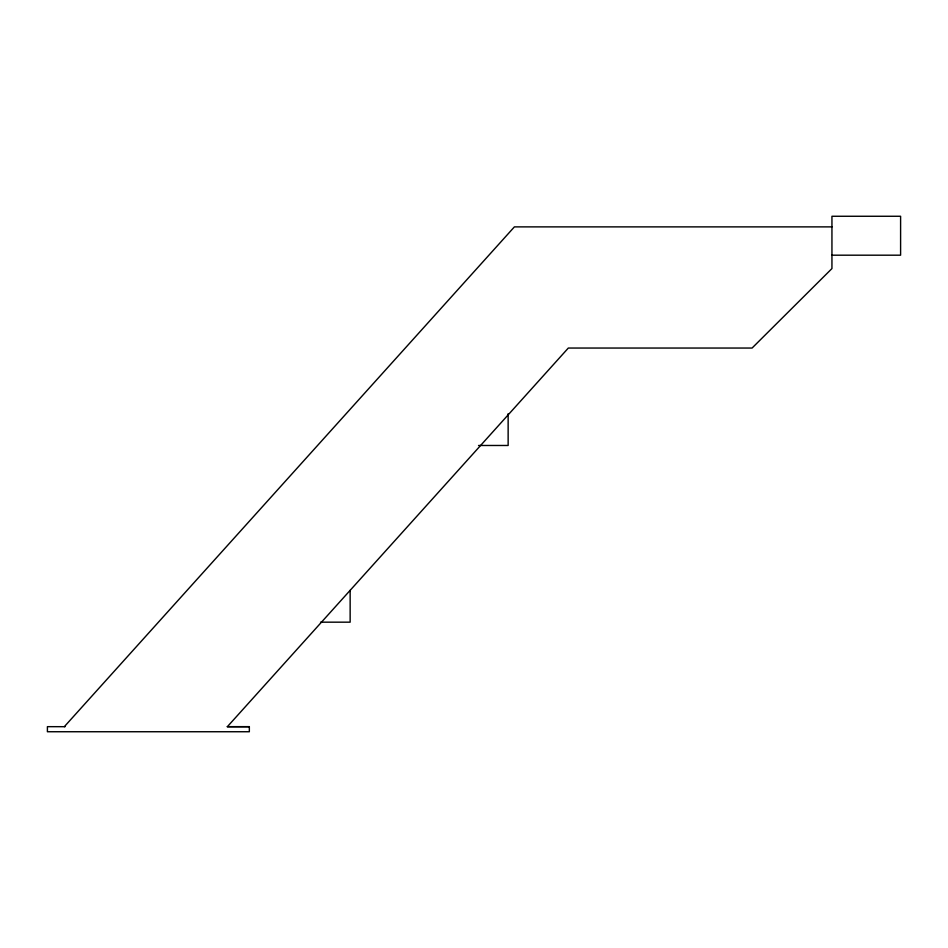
<?xml version="1.0" encoding="UTF-8"?>
<svg xmlns="http://www.w3.org/2000/svg" width="948" height="948" viewBox="0 0 948 948"><rect width="100%" height="100%" fill="white"/><g stroke="black" fill="none" stroke-linecap="round" stroke-linejoin="round"><path stroke-width="1.42" d="M64.334 726.678L514.397 226.88L831.941 226.88M831.941 255.19L900.6 255.19L900.6 216.263L831.941 216.263L831.941 268.568L752.084 348.046L568.326 348.046L227.378 726.678L249.348 726.666L249.336 731.738L47.4 731.738L47.412 726.666L65.092 726.689M478.539 445.477L508.14 445.477L508.14 413.684M320.531 622.172L350.144 622.172L350.144 590.379M227.224 726.689L249.336 726.689"/></g></svg>
